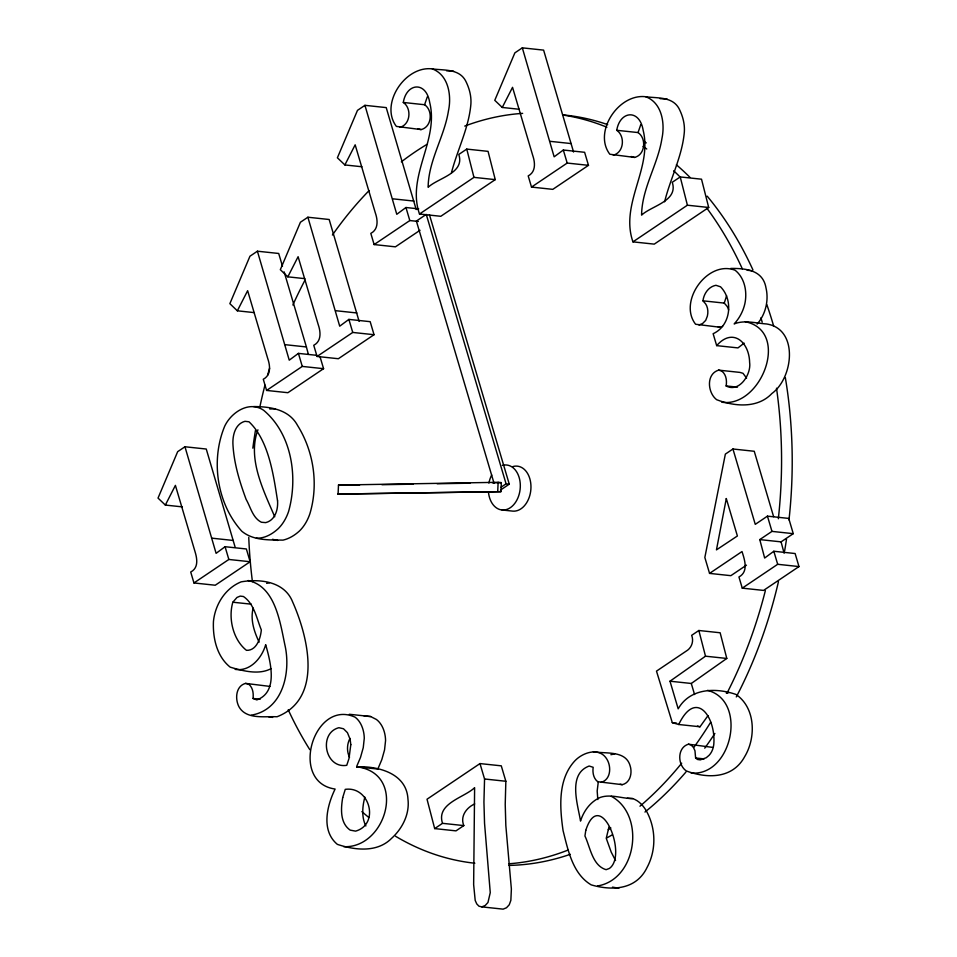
<?xml version="1.0" encoding="UTF-8"?>
<svg xmlns="http://www.w3.org/2000/svg" width="957" height="957" viewBox="0 0 957 957"><rect width="100%" height="100%" fill="white"/><g stroke="black" fill="none" stroke-linecap="round" stroke-linejoin="round"><path stroke-width="1.44" d="M678.716 724.497C696.493 687.628 716.374 718.432 713.731 744.857A15.133 10.647 -83.9 0 1 709.065 755.336L706.206 757.753L700.273 759.882L697.486 759.475L695.607 757.992L694.973 750.778L693.49 747.501L691.241 745.108L688.454 744.199C677.077 747.525 677.4 764.906 686.325 770.947C707.39 778.795 732.583 778.854 744.678 756.652C756.174 737.668 755.635 707.737 735.945 694.423C715.633 687.437 689.985 688.071 678.178 708.838L669.996 681.205L705.5 656.191L726.794 658.452L720.143 632.768L698.849 630.496L691.672 635.328C694.028 641.369 691.636 648.08 686.002 651.25L656.49 671.132L672.304 722.667L678.716 724.497L700.01 726.77L708.013 715.609M479.983 763.578L484.553 778.986L483.931 802.05L484.541 823.259L490.259 892.63L487.962 902.499L485.199 905.489L481.838 906.877L478.99 906.207L476.753 903.91L475.198 900.429L473.643 884.627L474.612 787.707C463.954 797.803 435.985 803.342 442.517 823.331L434.681 828.595L427.025 799.227L479.983 763.578L501.277 765.839L505.846 781.259L505.224 804.323L505.834 825.532L511.373 889.029L510.859 900.346L509.256 904.772L506.492 907.762L503.131 909.15L481.838 906.877M235.171 669.374C250.196 671.814 261.979 657.866 265.687 644.659C270.317 661.299 278.834 691.971 256.823 699.902L253.043 698.466C253.629 693.382 252.923 687.521 248.653 684.147L245.554 683.394C235.661 686.049 234.86 699.148 239.035 706.888C246.344 719.748 264.766 716.159 277.04 716.757C323.442 698.634 308.082 636.752 292.675 602.025C284.66 581.461 260.172 578.566 241.14 581.856C225.158 588.352 215.134 604.633 213.447 621.428C212.669 637.793 216.784 656.502 230.206 667.161C242.779 670.893 258.701 675.235 271.082 668.644M338.084 494.075L338.491 485.067L498.13 482.304L501.324 482.651L500.918 491.659L338.084 494.075L500.918 491.659M497.724 491.324L498.13 482.304M698.933 324.997L702.546 323.55L705.692 320.392L707.355 316.145A12.573 8.852 -83.9 0 0 705.596 303.824L702.964 300.821C703.838 293.727 708.515 286.669 715.932 285.294L720.537 286.801C733.6 300.031 730.873 325.679 713.132 333.706L716.673 345.633C732.607 327.318 749.187 341.864 749.63 362.476C751.412 374.474 739.067 393.04 726.136 385.946C727.021 380.683 726.255 374.474 721.722 371.041L718.635 370.132C705.943 373.972 707.522 392.705 716.637 399.691C734.342 406.522 757.549 408.723 771.904 393.494C793.461 377.859 798.868 328.909 766.569 323.968C755.898 323.239 744.259 319.746 734.163 323.921C739.426 318.25 743.111 311.312 744.845 303.764C747.357 292.029 744.917 278.044 735.132 270.257C707.702 259.658 677.795 301.527 695.607 324.256L720.226 327.27L722.631 326.301M728.6 309.901A12.573 8.852 -83.9 0 0 726.889 306.084L724.258 303.094L726.602 295.761M451.489 172.619C457.422 149.627 468.87 127.975 470.904 104.014C471.43 95.76 469.193 87.781 465.425 80.484C458.702 68.557 443.881 70.519 432.313 68.904C405.158 65.411 379.462 104.205 396.389 126.408L421.08 129.59C431.81 127.078 433.246 110.581 424.597 104.732L403.304 102.459C406.45 82.936 426.176 80.723 429.717 102.543C439.155 140.535 406.258 176.064 419.501 214.021L440.794 216.294L495.248 179.629L488.058 151.362L466.765 149.089L458.81 154.448C465.042 173.337 438.067 177.87 428.138 187.285C428.413 160.453 444.371 136.947 448.474 110.737C451.692 95.652 448.57 74.933 432.313 68.904M664.613 201.795C670.39 178.277 682.305 156.278 684.351 131.851C684.877 123.597 682.64 115.618 678.884 108.332C672.149 96.394 657.339 98.356 645.772 96.753C618.605 93.26 592.909 132.054 609.836 154.244L634.527 157.427C645.257 154.914 646.693 138.43 638.044 132.568L616.751 130.296C619.909 110.773 639.635 108.56 643.176 130.379C652.602 168.372 619.705 203.901 632.948 241.858L654.253 244.131L708.694 207.478L701.517 179.198L680.224 176.937L672.257 182.285C678.501 201.185 651.514 205.707 641.585 215.134C641.86 188.29 657.818 164.783 661.921 138.574C665.139 123.489 662.029 102.782 645.772 96.753M424.597 104.732L427.324 96.801M638.044 132.568L640.771 124.637M232.838 602.216C228.053 618.354 233.137 639.85 246.475 650.341C256.655 650.748 260.603 638.211 261.321 629.921C256.655 618.545 254.275 603.879 243.437 596.51L240.231 596.103L236.977 597.443L232.838 602.216L251.296 604.178M253.174 608.114C250.124 619.586 254.191 631.787 259.144 642.147M598.328 781.57L597.18 790.949L597.814 799.538M364.856 797.121C362.404 806.392 361.375 817.122 365.861 825.951M608.927 827.147L606.248 838.284L611.212 852.125L615.542 860.534M356.614 766.617L360.514 757.394L363.253 747.656L364.282 738.218A26.952 18.961 -83.9 0 0 355.095 717.188C313.848 698.359 288.524 782.383 335.106 789.047C326.911 805.782 320.87 830.628 337.354 844.361C354.891 850.259 377.261 852.843 391.545 838.38C402.383 828.583 409.799 814.036 407.957 799.167C406.665 773.232 378.123 765.971 356.662 766.784L377.955 769.057M377.907 768.89L381.807 759.667L384.547 749.929L385.575 740.491A26.952 18.961 -83.9 0 0 376.388 719.461L370.61 716.542L349.317 714.269M349.987 738.397C346.901 744.056 346.637 751.448 349.532 757.226M282.482 266.213L278.702 253.473L257.409 251.201L249.956 256.225L229.859 303.668L237.348 310.81L247.636 290.689L267.745 358.588C270.221 365.658 271.214 375.156 263.283 379.259L266.596 390.432L287.89 392.705L323.574 368.684L320.093 356.949M165.346 505.069L175.406 485.378L195.072 551.794C197.214 558.852 198.637 567.956 190.718 572.023L193.948 582.957L215.241 585.229L250.148 561.735L246.368 548.971L225.074 546.71L216.103 553.337L184.964 446.763L177.667 451.668L158.025 498.083L165.346 505.069L182.38 506.887M287.818 276.836L298.106 256.703L318.214 324.602C320.691 331.684 321.684 341.182 313.752 345.286L317.066 356.459L338.359 358.731L374.043 334.711L370.18 321.672L348.886 319.399L339.711 326.181L307.879 217.227L300.426 222.239L280.329 269.695L287.818 276.836L304.852 278.654M416.187 209.523L386.233 107.603L364.94 105.33L357.487 110.354L337.39 157.797L344.879 164.939L355.167 144.818L375.276 212.717C377.752 219.787 378.745 229.285 370.814 233.388L374.127 244.561L395.42 246.834L420.027 230.278M502.258 107.459L512.545 87.338L532.666 155.237C535.13 162.307 536.123 171.805 528.204 175.909L531.506 187.082L552.799 189.354L588.483 165.334L584.619 152.295L563.326 150.022L554.151 156.816L522.319 47.85L514.866 52.874L494.769 100.318L502.258 107.459L519.292 109.277M257.923 429.825C247.181 458.451 263.51 490.522 274.743 516.756M757.131 324.088C765.624 314.398 768.938 300.426 765.995 287.913C762.992 270.03 746.005 268.295 730.705 268.439M744.139 343.144L737.967 347.905L716.673 345.633M418.723 208.877L405.947 207.513L396.772 214.296L364.94 105.33M316.863 355.346L298.417 353.384L289.241 360.167L257.409 251.201M709.556 573.399L742.01 551.555C744.642 559.809 748.769 571.652 738.948 576.975L742.261 588.148L763.554 590.421L798.975 566.568L795.123 553.529L773.818 551.256L764.655 558.039L759.786 539.592L771.964 531.386L793.257 533.659L788.747 518.419L767.454 516.146L755.264 524.352L732.942 449L725.358 454.108L704.842 557.488L709.556 573.399L730.861 575.671L746.472 565.156M669.996 681.205L691.289 683.477L726.794 658.452M374.127 244.561L409.811 220.553L418.329 221.45M419.501 214.021L473.954 177.368L495.248 179.629M531.506 187.082L567.19 163.061L588.483 165.334M266.596 390.432L302.268 366.411L323.574 368.684M317.066 356.459L352.738 332.438L374.043 334.711M632.948 241.858L687.401 205.205L708.694 207.478M193.948 582.957L228.843 559.462L250.148 561.735M501.121 487.161L506.074 483.823L509.268 484.17L429.454 214.739M500.607 489.996L509.268 484.17M759.786 539.592L781.079 541.865L793.257 533.659M742.261 588.148L777.682 564.295L798.975 566.568M474.684 803.928C466.418 807.66 459.958 816.345 463.81 825.592L455.987 830.867L434.681 828.595M600.924 782.395C610.997 779.823 611.535 766.461 606.762 758.997C599.226 746.687 582.358 752.477 574.439 761.305C557.704 779.823 559.773 807.588 563.063 830.58C567.98 849.983 572.609 873.849 591.187 884.866C612.516 891.027 636.381 889.795 647.099 867.401C656.658 849.541 655.952 827.147 645.664 809.754C642.506 804.837 638.295 800.399 632.589 798.581C621.93 798.605 610.889 793.832 600.446 797.36C590.505 801.547 583.638 811.022 580.528 821.106C577.849 804.466 567.429 774.093 589.153 766.031L593.173 767.299C592.431 772.431 593.376 778.388 597.742 781.713L622.229 784.668C630.316 782.814 632.35 773.1 630.22 766.114C625.878 749.905 605.745 754.104 593.364 751.676M399.787 127.317C410.517 124.805 411.953 108.308 403.304 102.459M613.234 155.154C623.964 152.642 625.399 136.157 616.751 130.296M597.587 885.955C637.135 879.363 645.544 814.658 611.296 796.308M610.901 754.69L614.657 753.949M266.644 583.339L269.443 582.801M251.344 715.142C282.411 709.891 290.689 673.632 285.318 646.944C280.257 623.808 275.987 586.557 248.15 580.528M726.207 692.976L728.863 692.629M256.392 538.169C264.611 538.516 272.111 534.197 278.02 528.85A39.428 27.741 -83.9 0 0 288.583 511.493C298.201 477.22 291.957 434.047 263.618 410.266C249.179 400.349 231.223 412.407 224.728 426.14C210.48 460.269 216.82 503.669 241.822 531.255C253.246 540.717 269.061 539.904 283.045 540.119C289.205 538.695 294.672 535.334 299.326 531.111A39.428 27.741 -83.9 0 0 309.877 513.765C318.681 484.433 313.752 451.417 297.579 425.494C288.894 409.297 270.221 406.617 253.653 406.558M269.73 408.986L274.946 408.83M343.766 846.694C386.843 848.488 407.526 773.1 356.662 766.784M359.593 485.091L338.491 485.067M381.975 484.709L413.304 484.17M437.17 483.752L469.995 483.189M492.377 482.807L501.324 482.651M446.608 70.818L453.618 71.177M660.055 98.655L667.065 99.014M627.361 798.186L632.589 798.581M691.11 773.029C731.938 776.689 748.087 700.847 707.558 690.368M364.138 715.992L370.61 716.542M747.118 270.257L751.999 270.711M721.805 402.215C761.126 408.161 791.08 331.23 745.276 321.708M522.319 47.85L543.612 50.123L573.566 152.043M550.012 141.325L571.305 143.586M344.879 164.939L361.913 166.757M392.633 198.805L413.926 201.078M307.879 217.227L329.172 219.5L359.126 321.408M702.964 300.821L724.258 303.094M335.572 310.69L356.865 312.963M237.348 310.81L254.383 312.628M718.635 370.132L739.94 372.405L743.015 373.314L746.58 378.123M726.136 385.946L737.488 387.154M285.102 344.676L306.396 346.948L308.274 353.982M732.942 449L754.248 451.273L773.615 516.672M184.964 446.763L206.257 449.036L235.183 547.344M502.09 509.985L512.737 511.122A22.609 15.91 -83.9 0 0 530.968 487.137A22.609 15.91 -83.9 0 0 513.024 466.526M212.047 538.193L233.341 540.466M672.304 722.667L676.563 723.121M245.554 683.394L269.946 686.408M688.454 744.199L712.546 747.369M253.043 698.466L260.137 699.232M695.607 757.992L704.125 758.901M484.553 778.986L505.846 781.259M442.517 823.331L463.81 825.592M268.75 716.817L272.637 717.415M612.48 887.139L618.88 888.228M620.1 784.214L622.229 784.668M272.53 539.305L277.686 540.442M718.013 326.768L720.226 327.27M631.13 156.517L634.527 157.427M417.683 128.681L421.08 129.59M697.45 726.04L700.01 726.77M781.079 541.865L784.118 553.23M767.454 516.146L771.964 531.386M773.818 551.256L777.682 564.295M563.326 150.022L567.19 163.061M691.289 683.477L694.567 694.531M506.074 483.823L426.26 214.404L416.379 221.067L494.063 483.321M405.947 207.513L409.811 220.553M348.886 319.399L352.738 332.438M284.157 271.884L306.396 346.948M298.417 353.384L302.268 366.411M225.074 546.71L228.843 559.462M698.849 630.496L705.5 656.191M680.224 176.937L687.401 205.205M466.765 149.089L473.954 177.368M502.377 465.389A22.609 15.91 -83.9 0 1 520.201 483.082A22.609 15.91 -83.9 0 1 506.265 509.603A22.609 15.91 -83.9 0 1 488.441 491.91M488.907 483.118A22.609 15.91 -83.9 0 1 491.719 474.995M563.84 115.187A376.735 265.089 -83.9 0 1 606.894 127.233M643.056 146.493A376.735 265.089 -83.9 0 1 646.741 148.981M673.692 170.789A376.735 265.089 -83.9 0 1 679.195 176.088M706.541 207.753A376.735 265.089 -83.9 0 1 742.321 268.821M760.887 317.832A376.735 265.089 -83.9 0 1 762.203 322.174M776.51 388.207A376.735 265.089 -83.9 0 1 778.34 518.754M765.349 590.672A376.735 265.089 -83.9 0 1 726.961 693.251M710.704 722.164A376.735 265.089 -83.9 0 1 694.088 747.034M681.695 763.207A376.735 265.089 -83.9 0 1 639.982 806.201M610.865 827.961A376.735 265.089 -83.9 0 1 608.269 829.623M567.932 850.127A376.735 265.089 -83.9 0 1 508.789 863.788M474.828 863.226A376.735 265.089 -83.9 0 1 395.552 836.251M368.828 817.481A376.735 265.089 -83.9 0 1 361.89 811.596M309.793 749.654A376.735 265.089 -83.9 0 1 288.224 709.771M252.421 581.617A376.735 265.089 -83.9 0 1 248.76 537.367M252.839 448.175A376.735 265.089 -83.9 0 1 255.447 430.423M259.873 406.869A376.735 265.089 -83.9 0 1 264.945 385.157M267.601 375.216A376.735 265.089 -83.9 0 1 269.611 368.194M292.878 305.008A376.735 265.089 -83.9 0 1 304.96 280.198M332.402 235.051A376.735 265.089 -83.9 0 1 369.091 190.587M401.33 161.853A376.735 265.089 -83.9 0 1 426.894 144.423M464.743 126.085A376.735 265.089 -83.9 0 1 522.642 113.369M643.774 141.409A376.735 265.089 -83.9 0 1 646.274 142.904M676.396 164.807A376.735 265.089 -83.9 0 1 689.841 177.224M707.175 196.149A376.735 265.089 -83.9 0 1 752.968 269.958M766.832 304.589A376.735 265.089 -83.9 0 1 773.651 326.05M785.314 377.513A376.735 265.089 -83.9 0 1 788.987 519.89M786.51 539.102A376.735 265.089 -83.9 0 1 784.632 550.933M778.448 581.712A376.735 265.089 -83.9 0 1 736.292 696.935M714.879 733.469A376.735 265.089 -83.9 0 1 704.735 748.171M685.966 771.988A376.735 265.089 -83.9 0 1 644.97 812.038M612.372 834.755A376.735 265.089 -83.9 0 1 607.061 837.794M570.336 854.302A376.735 265.089 -83.9 0 1 509.004 865.403M562.836 114.888A376.735 265.089 -83.9 0 1 607.695 124.637M277.554 500.846C278.212 509.495 275.233 520.261 265.723 522.618L261.393 522.247C252.66 517.821 250.65 507.222 246.128 499.398C239.501 481.443 233.807 462.925 232.91 443.689C232.611 434.957 235.374 423.843 244.98 421.319L248.987 421.786C268.773 440.376 273.487 474.971 277.554 500.846M350.8 744.666L349.006 758.53L346.745 765.313C324.866 768.878 318.202 733.062 338.886 727.703L343.503 728.767L347.439 732.679L350.154 739.39L350.8 744.666M342.714 797.588C340.859 808.557 339.867 822.972 350.202 830.138L355.597 831.131C379.941 824.228 369.845 785.888 345.262 789.358L342.714 797.588M585.78 830.341L584.942 836.011C590.266 847.28 592.407 865.642 606.104 869.674L609.298 868.489C628.342 855.498 600.051 785.829 585.78 830.341M726.303 498.561L716.458 549.868L737.392 535.98L726.303 498.561"/></g></svg>
